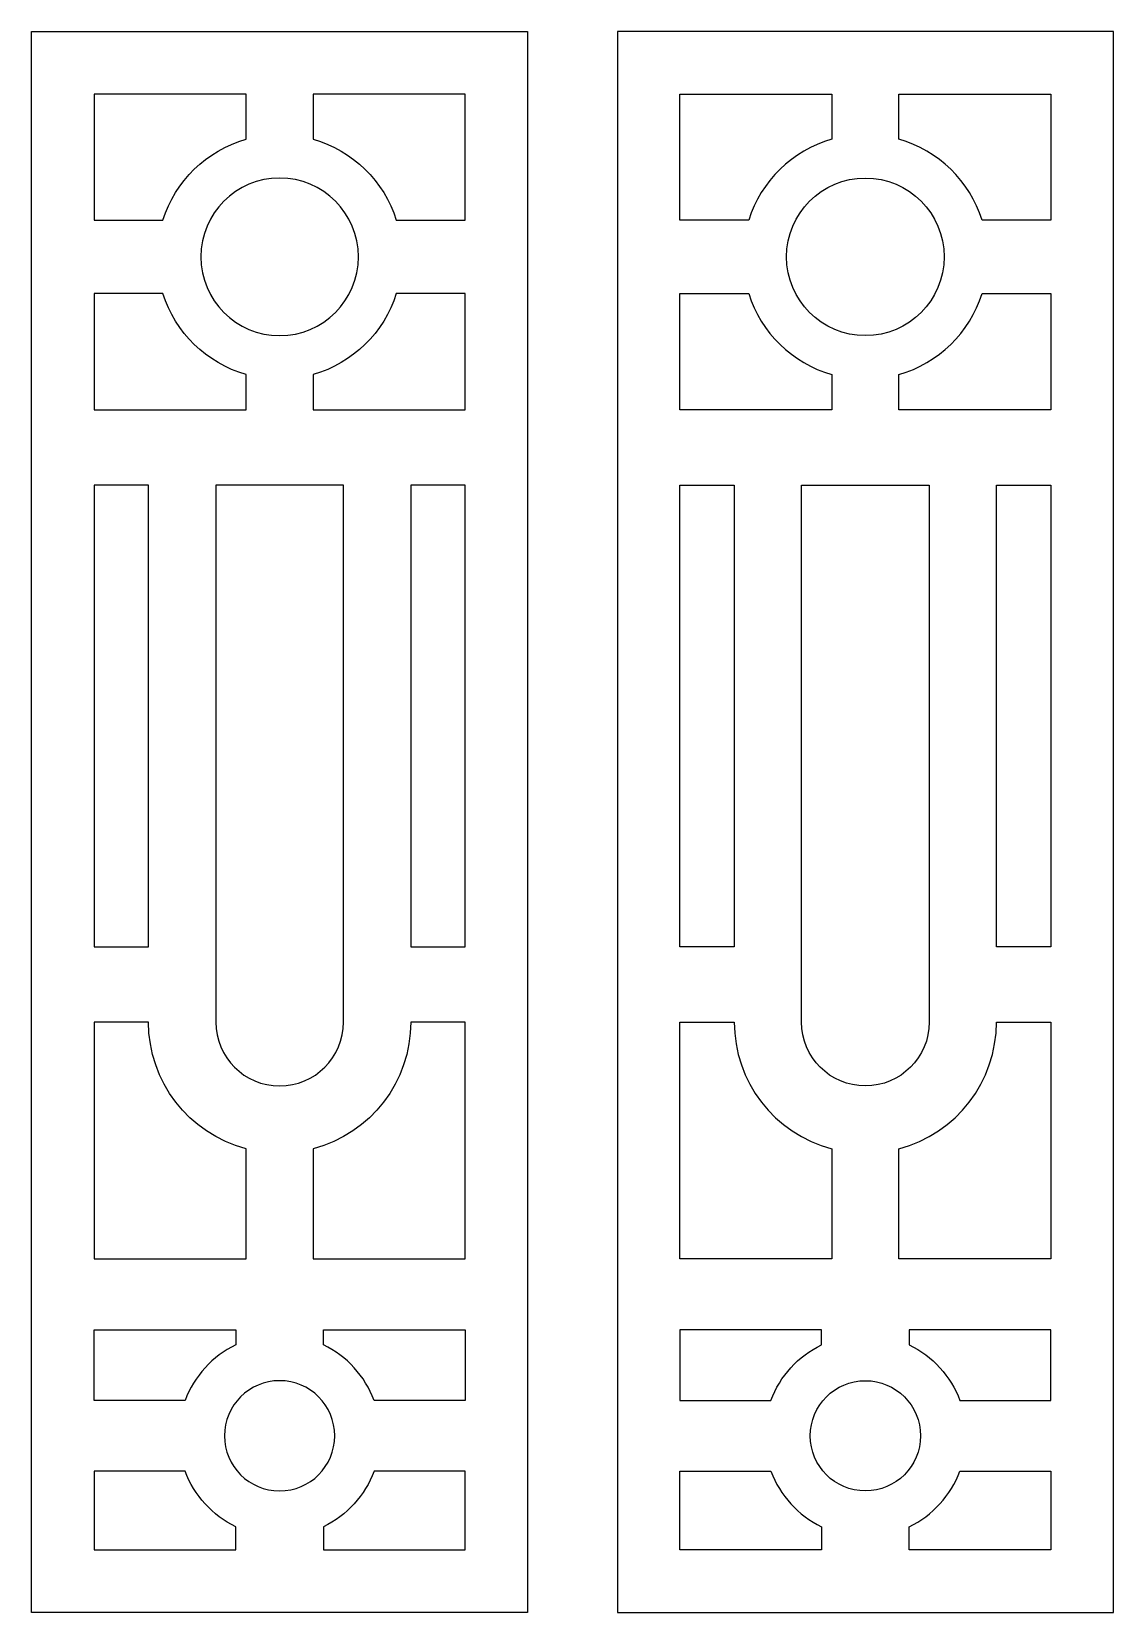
# Model space of a CAD drawing. Extents: x 840 to 1012, y 591 to 843.
import ezdxf

# ---------------------------------------------------------------- set-up
doc = ezdxf.new("R2010")
doc.units = 0
doc.layers.add('LAYER_05', color=5, linetype='CONTINUOUS')

msp = doc.modelspace()

# ---------------------------------------------------------------- linework, layer by layer
at = {"layer": 'LAYER_05'}
for points in [[(918.77, 591), (839.57, 591), (839.57, 843.3), (918.77, 843.3)], [(933.09, 591), (1012.29, 591), (1012.29, 843.3), (933.09, 843.3)], [(858.24, 770.93), (849.57, 770.93), (849.57, 697.24), (858.24, 697.24)], [(908.77, 770.93), (900.11, 770.93), (900.11, 697.24), (908.77, 697.24)], [(943.09, 770.93), (951.75, 770.93), (951.75, 697.24), (943.09, 697.24)], [(993.62, 770.93), (1002.29, 770.93), (1002.29, 697.24), (993.62, 697.24)]]:
    msp.add_lwpolyline(points, close=True, dxfattribs=at)
for points in [[(860.54, 813.19, -0.252194), (873.81, 826.12), (873.81, 833.3), (849.57, 833.3), (849.57, 813.19)], [(884.54, 826.12, -0.252194), (897.8, 813.19), (908.77, 813.19), (908.77, 833.3), (884.54, 833.3)], [(967.32, 826.12, 0.252194), (954.06, 813.19), (943.09, 813.19), (943.09, 833.3), (967.32, 833.3)], [(991.32, 813.19, 0.252194), (978.05, 826.12), (978.05, 833.3), (1002.29, 833.3), (1002.29, 813.19)], [(860.54, 801.5), (849.57, 801.5), (849.57, 782.95), (873.81, 782.95), (873.81, 788.57, -0.252194)], [(897.8, 801.5, -0.252194), (884.54, 788.57), (884.54, 782.95), (908.77, 782.95), (908.77, 801.5)], [(954.06, 801.5, 0.252194), (967.32, 788.57), (967.32, 782.95), (943.09, 782.95), (943.09, 801.5)], [(991.32, 801.5), (1002.29, 801.5), (1002.29, 782.95), (978.05, 782.95), (978.05, 788.57, 0.252194)], [(868.98, 685.22, 1), (889.37, 685.22), (889.37, 770.93), (868.98, 770.93)], [(982.88, 685.22, -1), (962.49, 685.22), (962.49, 770.93), (982.88, 770.93)], [(873.81, 664.98, -0.340146), (858.24, 685.22), (849.57, 685.22), (849.57, 647.41), (873.81, 647.41)], [(900.11, 685.22, -0.340146), (884.54, 664.98), (884.54, 647.41), (908.77, 647.41), (908.77, 685.22)], [(951.75, 685.22, 0.340146), (967.32, 664.98), (967.32, 647.41), (943.09, 647.41), (943.09, 685.22)], [(978.05, 664.98, 0.340146), (993.62, 685.22), (1002.29, 685.22), (1002.29, 647.41), (978.05, 647.41)], [(864.09, 624.83), (849.57, 624.83), (849.57, 636.12), (872.18, 636.12), (872.18, 633.7, 0.193304)], [(894.26, 624.83, 0.193304), (886.16, 633.7), (886.16, 636.12), (908.77, 636.12), (908.77, 624.83)], [(957.6, 624.83, -0.193304), (965.7, 633.7), (965.7, 636.12), (943.09, 636.12), (943.09, 624.83)], [(987.77, 624.83), (1002.29, 624.83), (1002.29, 636.12), (979.68, 636.12), (979.68, 633.7, -0.193304)], [(864.09, 613.54), (849.57, 613.54), (849.57, 601), (872.18, 601), (872.18, 604.67, -0.193304)], [(894.26, 613.54, -0.193304), (886.16, 604.67), (886.16, 601), (908.77, 601), (908.77, 613.54)], [(957.6, 613.54, 0.193304), (965.7, 604.67), (965.7, 601), (943.09, 601), (943.09, 613.54)], [(987.77, 613.54), (1002.29, 613.54), (1002.29, 601), (979.68, 601), (979.68, 604.67, 0.193304)]]:
    msp.add_lwpolyline(points, format="xyb", close=True, dxfattribs=at)
at = {"layer": 'LAYER_05', "extrusion": (0, 0, -1)}
for centre, radius in [((-879.17, 807.35), 12.58), ((-879.17, 619.18), 8.8)]:
    msp.add_circle(centre, radius, dxfattribs=at)
at = {"layer": 'LAYER_05'}
for centre, radius in [((972.69, 807.35), 12.58), ((972.69, 619.18), 8.8)]:
    msp.add_circle(centre, radius, dxfattribs=at)

doc.saveas('drawing.dxf')
